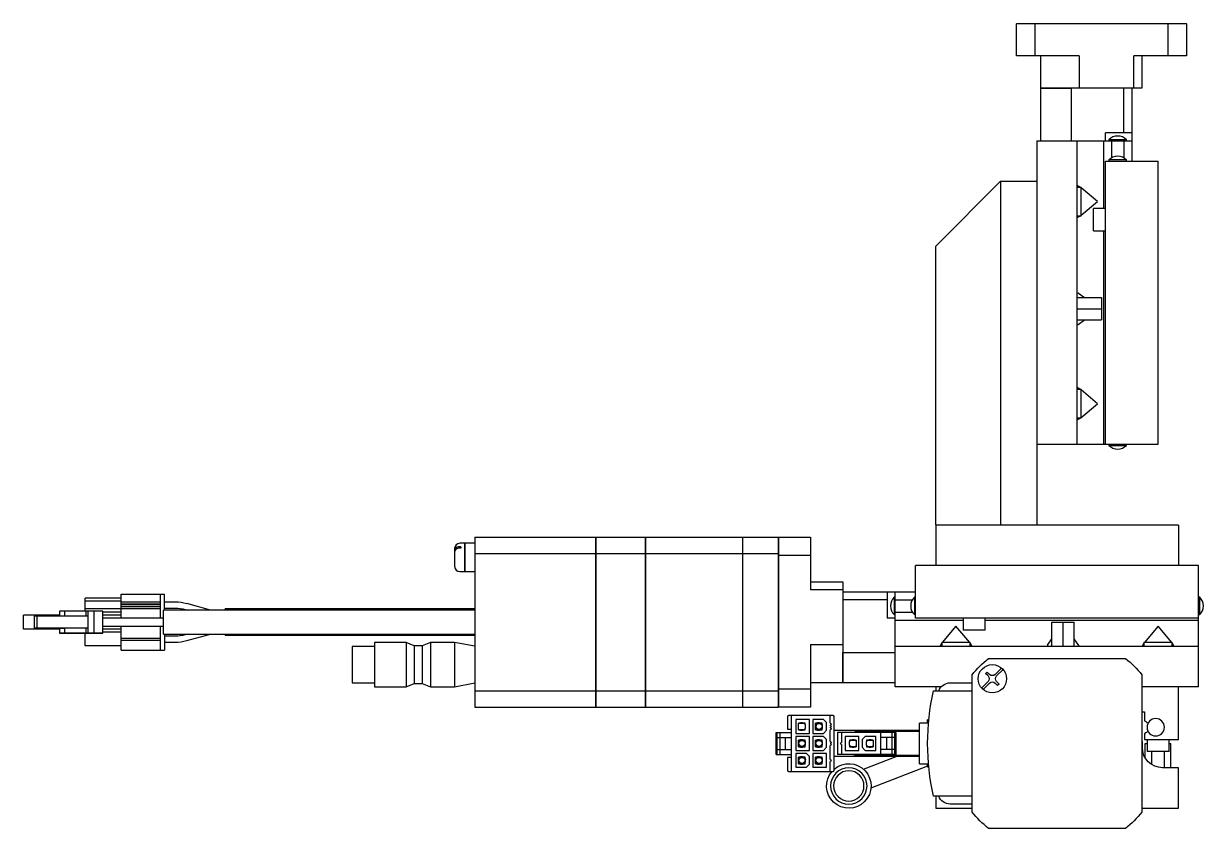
# Model space of a CAD drawing. Extents: x 0 to 1331, y -8 to 1030.
# Drawn here: x 0 to 291.8, y 325.6 to 524.6 of the extents above; entities that cross this region are included whole.
import ezdxf

# ---------------------------------------------------------------- set-up
doc = ezdxf.new("R2010")
doc.units = 0
doc.header["$LTSCALE"] = 0.5
doc.layers.add('MSM_CONTINUOUS', color=7, linetype='CONTINUOUS')

msp = doc.modelspace()

# ---------------------------------------------------------------- linework, layer by layer
at = {"layer": 'MSM_CONTINUOUS'}
for p, q in [((245.6, 524.54), (245.7, 524.64)), ((287.6, 524.54), (245.6, 524.54)), ((245.6, 516.64), (245.6, 524.54)), ((250.1, 524.54), (250.14, 524.64)), ((250.1, 524.54), (250.1, 516.64)), ((283.1, 524.54), (283.06, 524.64)), ((283.1, 516.64), (283.1, 524.54)), ((287.5, 524.64), (287.6, 524.54)), ((287.6, 524.54), (287.6, 516.64)), ((261.1, 516.64), (245.6, 516.64)), ((251.6, 508.64), (251.6, 516.64)), ((261.1, 516.64), (261.1, 508.64)), ((287.6, 516.64), (274.6, 516.64)), ((274.6, 508.64), (274.6, 516.64)), ((276.6, 516.64), (276.6, 508.64)), ((276.6, 508.64), (251.6, 508.64)), ((251.6, 495.64), (251.6, 508.64)), ((251.6, 508.64), (259.1, 508.64)), ((259.1, 508.64), (259.1, 495.64)), ((272.1, 497.64), (272.1, 508.64)), ((274.1, 508.64), (274.1, 490.64)), ((267.6, 495.64), (267.6, 497.64)), ((274.1, 497.64), (267.6, 497.64)), ((250.6, 495.64), (274.1, 495.64)), ((250.6, 495.64), (250.6, 400.64)), ((260.6, 420.64), (260.6, 495.64)), ((267.1, 495.64), (267.1, 478.89)), ((272.75, 495.93), (268.45, 495.93)), ((268.45, 495.93), (268.45, 495.64)), ((269.06, 495.64), (269.06, 491.41)), ((272.14, 495.64), (272.14, 491.41)), ((272.75, 495.64), (272.75, 495.93)), ((267.6, 420.64), (267.6, 490.64)), ((267.6, 490.64), (280.6, 490.64)), ((272.75, 490.93), (268.45, 490.93)), ((268.45, 490.93), (268.45, 490.64)), ((272.75, 490.64), (272.75, 490.93)), ((280.6, 420.64), (280.6, 490.64)), ((241.6, 485.64), (225.6, 469.64)), ((241.6, 485.64), (241.6, 400.74)), ((241.6, 485.64), (250.6, 485.64)), ((260.72, 484.54), (260.6, 484.38)), ((261.47, 484.14), (260.72, 484.54)), ((261.6, 484.14), (260.6, 484.14)), ((261.6, 477.14), (261.6, 484.14)), ((265.6, 480.64), (261.6, 484.04)), ((261.6, 477.23), (265.6, 480.64)), ((264.6, 473.39), (264.6, 478.89)), ((267.6, 478.89), (264.6, 478.89)), ((260.6, 477.14), (261.6, 477.14)), ((260.6, 476.9), (260.72, 476.74)), ((260.72, 476.74), (261.47, 477.14)), ((264.6, 473.39), (267.6, 473.39)), ((267.1, 473.39), (267.1, 420.64)), ((225.6, 400.74), (225.6, 469.64)), ((260.72, 458.04), (260.6, 457.88)), ((260.6, 456.89), (266.6, 456.89)), ((260.9, 457.99), (262.43, 456.89)), ((266.6, 456.89), (266.6, 451.39)), ((260.6, 454.14), (266.6, 454.14)), ((260.6, 451.39), (266.6, 451.39)), ((260.6, 450.4), (260.72, 450.24)), ((260.86, 450.27), (262.43, 451.39)), ((260.72, 434.54), (260.6, 434.38)), ((261.6, 434.14), (260.6, 434.14)), ((261.47, 434.14), (260.72, 434.54)), ((261.6, 427.14), (261.6, 434.14)), ((265.6, 430.64), (261.6, 434.04)), ((261.6, 427.23), (265.6, 430.64)), ((260.6, 427.14), (261.6, 427.14)), ((260.6, 426.9), (260.72, 426.74)), ((260.72, 426.74), (261.47, 427.14)), ((250.6, 420.64), (280.6, 420.64)), ((268.45, 420.64), (268.45, 420.35)), ((268.45, 420.35), (272.75, 420.35)), ((272.75, 420.35), (272.75, 420.64)), ((225.6, 400.74), (225.7, 400.64)), ((225.6, 400.64), (225.6, 390.64)), ((285.6, 400.64), (225.6, 400.64)), ((241.5, 400.64), (241.6, 400.74)), ((241.6, 400.74), (250.6, 400.74)), ((285.6, 400.64), (285.6, 390.64)), ((111.6, 397.64), (111.6, 355.64)), ((111.6, 397.64), (141.55, 397.64)), ((141.55, 355.64), (141.55, 397.64)), ((141.55, 397.59), (141.6, 397.59)), ((141.6, 355.64), (141.6, 397.64)), ((141.6, 397.64), (153.85, 397.64)), ((153.85, 355.64), (153.85, 397.64)), ((153.85, 397.59), (153.9, 397.59)), ((153.9, 355.64), (153.9, 397.64)), ((153.9, 397.64), (177.85, 397.64)), ((177.85, 355.64), (177.85, 397.64)), ((177.85, 397.59), (177.9, 397.59)), ((177.9, 355.64), (177.9, 397.64)), ((177.9, 397.64), (186.6, 397.64)), ((186.6, 397.64), (186.6, 355.64)), ((186.6, 397.54), (186.7, 397.64)), ((186.7, 397.64), (186.7, 355.64)), ((186.7, 397.64), (194.6, 397.64)), ((194.6, 397.64), (194.6, 384.64)), ((106.6, 394.84), (106.6, 390.44)), ((109.05, 396.14), (107.9, 396.14)), ((108.1, 395.28), (107.9, 395.28)), ((108.1, 394.93), (107.9, 394.93)), ((108.1, 395.28), (108.1, 394.93)), ((109.05, 396.14), (109.05, 389.14)), ((109.1, 396.09), (109.05, 396.09)), ((111.6, 396.14), (109.1, 396.14)), ((109.1, 396.14), (109.1, 389.14)), ((111.6, 393.61), (141.55, 393.61)), ((141.55, 393.35), (141.6, 393.35)), ((141.6, 393.61), (153.85, 393.61)), ((153.85, 393.35), (153.9, 393.35)), ((153.9, 393.61), (177.85, 393.61)), ((177.85, 393.35), (177.9, 393.35)), ((177.9, 393.61), (186.6, 393.61)), ((186.7, 393.14), (186.6, 393.1)), ((194.6, 393.14), (186.7, 393.14)), ((107.9, 389.14), (109.05, 389.14)), ((109.05, 389.19), (109.1, 389.19)), ((109.1, 389.14), (111.6, 389.14)), ((290.6, 390.64), (220.6, 390.64)), ((220.6, 377.64), (220.6, 390.64)), ((290.6, 360.64), (290.6, 390.64)), ((194.6, 386.64), (202.6, 386.64)), ((202.6, 386.64), (202.6, 361.64)), ((15.25, 379.34), (15.25, 382.54)), ((24.15, 382.54), (15.25, 382.54)), ((24.15, 377.64), (24.15, 383.54)), ((24.15, 383.54), (34.85, 383.54)), ((33.85, 377.64), (33.85, 383.54)), ((34.85, 379.64), (34.85, 383.54)), ((202.6, 384.64), (194.6, 384.64)), ((202.6, 384.14), (220.6, 384.14)), ((213.6, 384.14), (213.6, 377.64)), ((215.31, 382.79), (215.31, 378.49)), ((215.6, 382.79), (215.31, 382.79)), ((215.6, 360.64), (215.6, 384.14)), ((220.31, 382.79), (220.31, 378.49)), ((220.6, 382.79), (220.31, 382.79)), ((290.89, 382.79), (290.6, 382.79)), ((290.89, 378.49), (290.89, 382.79)), ((24.15, 381.79), (15.25, 381.79)), ((24.15, 379.89), (15.25, 379.89)), ((24.15, 381.64), (33.85, 381.64)), ((24.15, 381.14), (33.85, 381.14)), ((24.15, 381.09), (33.85, 381.09)), ((24.15, 380.59), (33.85, 380.59)), ((24.15, 380.54), (33.85, 380.54)), ((24.15, 380.04), (33.85, 380.04)), ((34.6, 373.64), (34.6, 379.64)), ((111.6, 379.64), (34.6, 379.64)), ((37.48, 381.59), (34.85, 381.59)), ((34.85, 380.09), (37.48, 380.09)), ((39.98, 379.76), (40.43, 379.64)), ((46.22, 379.64), (40.37, 381.21)), ((49.85, 379.64), (49.85, 379.89)), ((111.6, 379.89), (49.85, 379.89)), ((213.6, 382.14), (202.6, 382.14)), ((215.6, 382.17), (219.82, 382.17)), ((0, 374.94), (0, 378.34)), ((8.9, 378.34), (0, 378.34)), ((3.3, 378.14), (2.6, 378.14)), ((2.6, 378.14), (2.6, 375.14)), ((3.3, 378.14), (3.3, 375.14)), ((15.9, 378.14), (3.3, 378.14)), ((8.9, 379.34), (8.9, 378.14)), ((9.85, 379.34), (8.9, 379.34)), ((10.15, 379.34), (9.85, 379.34)), ((10.15, 379.34), (10.15, 378.14)), ((15.4, 379.34), (10.15, 379.34)), ((15.4, 379.34), (15.4, 378.14)), ((15.9, 379.34), (15.4, 379.34)), ((17.4, 379.34), (15.9, 379.34)), ((15.9, 379.34), (15.9, 373.94)), ((17.4, 379.34), (17.4, 373.94)), ((19.6, 379.34), (17.4, 379.34)), ((19.6, 373.94), (19.6, 379.34)), ((24.15, 379.14), (19.6, 379.14)), ((24.15, 378.34), (19.6, 378.34)), ((26.96, 377.64), (19.6, 377.64)), ((28.22, 377.64), (26.96, 377.64)), ((34.6, 377.64), (28.22, 377.64)), ((215.6, 377.64), (213.6, 377.64)), ((215.31, 378.49), (215.6, 378.49)), ((215.6, 379.1), (219.82, 379.1)), ((215.6, 377.14), (232.35, 377.14)), ((220.31, 378.49), (220.6, 378.49)), ((290.6, 377.64), (220.6, 377.64)), ((232.35, 377.64), (232.35, 374.64)), ((237.85, 374.64), (237.85, 377.64)), ((237.85, 377.14), (290.6, 377.14)), ((254.35, 370.64), (254.35, 376.64)), ((254.35, 376.64), (259.85, 376.64)), ((257.1, 370.64), (257.1, 376.64)), ((259.85, 370.64), (259.85, 376.64)), ((290.6, 378.49), (290.89, 378.49)), ((8.9, 374.94), (0, 374.94)), ((8.9, 374.94), (0, 374.94)), ((8.9, 374.94), (0, 374.94)), ((2.6, 375.14), (4.1, 375.14)), ((3.3, 375.14), (2.6, 375.14)), ((15.9, 375.14), (3.3, 375.14)), ((4.1, 375.14), (5.6, 375.14)), ((5.47, 375.14), (10.15, 375.14)), ((5.6, 375.14), (5.47, 375.14)), ((8.9, 375.14), (8.9, 373.94)), ((9.85, 373.94), (8.9, 373.94)), ((8.9, 373.94), (18.6, 373.94)), ((9.85, 375.14), (10.15, 375.14)), ((10.15, 373.94), (9.85, 373.94)), ((15.4, 375.14), (10.15, 375.14)), ((10.15, 375.14), (10.15, 373.94)), ((15.4, 373.94), (10.15, 373.94)), ((11.65, 373.94), (11.83, 373.94)), ((11.95, 373.94), (11.65, 373.94)), ((11.83, 373.94), (17.4, 373.94)), ((19.6, 373.94), (11.95, 373.94)), ((15.25, 370.74), (15.25, 373.94)), ((15.9, 375.14), (15.4, 375.14)), ((15.4, 375.14), (15.4, 373.94)), ((15.9, 373.94), (15.4, 373.94)), ((17.4, 373.94), (15.9, 373.94)), ((18.6, 373.94), (19.6, 373.94)), ((19.6, 375.64), (26.96, 375.64)), ((19.6, 375.64), (27.5, 375.64)), ((24.15, 374.94), (19.6, 374.94)), ((24.15, 374.14), (19.6, 374.14)), ((24.15, 369.74), (24.15, 375.64)), ((26.96, 375.64), (28.22, 375.64)), ((27.5, 375.64), (27.7, 375.64)), ((27.7, 375.64), (34.6, 375.64)), ((28.22, 375.64), (34.6, 375.64)), ((33.85, 369.74), (33.85, 375.64)), ((34.6, 373.64), (111.6, 373.64)), ((34.85, 373.64), (34.85, 369.74)), ((40.43, 373.64), (39.97, 373.52)), ((40.36, 372.07), (46.22, 373.64)), ((49.85, 373.39), (49.85, 373.64)), ((230.6, 375.64), (227.2, 371.64)), ((234.01, 371.64), (230.6, 375.64)), ((237.85, 374.64), (232.35, 374.64)), ((280.6, 375.64), (277.2, 371.64)), ((284.01, 371.64), (280.6, 375.64)), ((24.15, 370.74), (15.25, 370.74)), ((24.15, 372.69), (33.85, 372.69)), ((24.15, 372.19), (33.85, 372.19)), ((37.48, 373.19), (34.85, 373.19)), ((34.85, 371.69), (37.48, 371.69)), ((49.85, 373.39), (111.6, 373.39)), ((81.3, 370.64), (81.3, 361.64)), ((86.8, 370.64), (81.3, 370.64)), ((86.8, 371.64), (86.8, 360.64)), ((94.6, 371.64), (86.8, 371.64)), ((94.6, 371.64), (94.6, 360.64)), ((96.6, 370.79), (94.6, 371.64)), ((96.6, 370.79), (96.6, 361.49)), ((98.6, 370.79), (96.6, 370.79)), ((100.6, 371.64), (98.6, 370.79)), ((98.6, 370.79), (98.6, 361.49)), ((100.6, 371.64), (100.6, 360.64)), ((106.6, 371.64), (100.6, 371.64)), ((106.6, 371.64), (106.6, 360.64)), ((111.6, 370.66), (106.6, 371.64)), ((194.6, 371.14), (194.6, 355.64)), ((194.6, 371.14), (202.6, 371.14)), ((290.6, 370.64), (215.6, 370.64)), ((227.1, 371.51), (226.7, 370.76)), ((226.7, 370.76), (226.86, 370.64)), ((234.1, 371.64), (227.1, 371.64)), ((227.1, 371.64), (227.1, 370.64)), ((234.1, 370.64), (234.1, 371.64)), ((234.5, 370.76), (234.1, 371.51)), ((234.34, 370.64), (234.5, 370.76)), ((253.2, 370.76), (253.36, 370.64)), ((253.25, 370.94), (254.35, 372.47)), ((260.97, 370.9), (259.85, 372.47)), ((260.84, 370.64), (261, 370.76)), ((277.1, 371.51), (276.7, 370.76)), ((276.7, 370.76), (276.86, 370.64)), ((284.1, 371.64), (277.1, 371.64)), ((277.1, 371.64), (277.1, 370.64)), ((284.1, 370.64), (284.1, 371.64)), ((284.5, 370.76), (284.1, 371.51)), ((284.34, 370.64), (284.5, 370.76)), ((24.15, 369.74), (34.85, 369.74)), ((202.6, 361.64), (202.6, 369.14)), ((202.6, 369.14), (215.6, 369.14)), ((238.63, 367.64), (272.57, 367.64)), ((240.31, 363.7), (241.89, 365.28)), ((242.25, 364.93), (240.66, 363.35)), ((234.6, 329.67), (234.6, 363.61)), ((236.95, 360.35), (238.54, 361.93)), ((237.94, 363.95), (238.29, 364.3)), ((238.54, 363.35), (237.94, 363.95)), ((238.29, 364.3), (238.89, 363.7)), ((240.66, 361.93), (241.26, 361.33)), ((276.6, 363.61), (276.6, 329.67)), ((81.3, 361.64), (86.8, 361.64)), ((86.8, 360.64), (94.6, 360.64)), ((94.6, 360.64), (96.6, 361.49)), ((96.6, 361.49), (98.6, 361.49)), ((98.6, 361.49), (100.6, 360.64)), ((100.6, 360.64), (106.6, 360.64)), ((106.6, 360.64), (111.6, 361.62)), ((111.6, 359.67), (141.55, 359.67)), ((141.55, 359.92), (141.6, 359.92)), ((141.6, 359.67), (153.85, 359.67)), ((153.85, 359.92), (153.9, 359.92)), ((153.9, 359.67), (177.85, 359.67)), ((177.85, 359.92), (177.9, 359.92)), ((177.9, 359.67), (186.6, 359.67)), ((186.7, 360.14), (186.6, 360.18)), ((186.7, 360.14), (194.6, 360.14)), ((202.6, 361.64), (194.6, 361.64)), ((215.6, 361.64), (202.6, 361.64)), ((226.94, 360.64), (215.6, 360.64)), ((225.03, 359.64), (234.6, 359.64)), ((225.6, 360.64), (225.6, 359.64)), ((229.18, 361.64), (234.6, 361.64)), ((238.89, 361.58), (237.31, 359.99)), ((240.91, 360.98), (240.31, 361.58)), ((241.26, 361.33), (240.91, 360.98)), ((290.6, 360.64), (276.6, 360.64)), ((285.6, 347.64), (285.6, 360.64)), ((111.6, 355.64), (141.55, 355.64)), ((141.55, 355.69), (141.6, 355.69)), ((141.6, 355.64), (153.85, 355.64)), ((153.85, 355.69), (153.9, 355.69)), ((153.9, 355.64), (177.85, 355.64)), ((177.85, 355.69), (177.9, 355.69)), ((177.9, 355.64), (186.6, 355.64)), ((186.7, 355.64), (186.6, 355.74)), ((194.6, 355.64), (186.7, 355.64)), ((188.9, 353.24), (188.9, 350.14)), ((200.2, 353.54), (189.2, 353.54)), ((189.9, 339.74), (189.9, 353.54)), ((199.5, 351.64), (199.5, 353.54)), ((200.5, 340.04), (200.5, 353.24)), ((276.6, 354.44), (277.2, 354.44)), ((277.2, 354.44), (277.2, 352.25)), ((191, 352.54), (191, 349.14)), ((194.4, 352.54), (191, 352.54)), ((192.15, 351.64), (191.65, 351.64)), ((191.65, 350.04), (191.65, 351.64)), ((193.02, 351.59), (191.65, 351.59)), ((192.65, 351.74), (192.15, 351.74)), ((192.15, 351.59), (192.15, 351.74)), ((192.65, 351.59), (192.65, 351.74)), ((193.3, 351.64), (192.65, 351.64)), ((193.4, 351.21), (193.02, 351.59)), ((193.02, 350.09), (193.4, 350.46)), ((193.3, 351.31), (193.3, 351.64)), ((193.3, 350.04), (193.3, 350.36)), ((193.4, 350.46), (193.4, 351.21)), ((194.4, 349.14), (194.4, 352.54)), ((195.2, 352.54), (195.2, 349.14)), ((197.85, 352.54), (195.2, 352.54)), ((196.35, 351.64), (195.85, 351.64)), ((195.85, 350.04), (195.85, 351.64)), ((197.22, 351.59), (195.85, 351.59)), ((196.01, 351.05), (195.85, 350.53)), ((196.85, 351.74), (196.35, 351.74)), ((196.35, 351.59), (196.35, 351.74)), ((196.85, 351.59), (196.85, 351.74)), ((197.5, 351.64), (196.85, 351.64)), ((197.6, 351.21), (197.22, 351.59)), ((197.22, 350.09), (197.6, 350.46)), ((197.31, 350.17), (197.44, 350.62)), ((197.5, 351.31), (197.5, 351.64)), ((197.5, 350.04), (197.5, 350.36)), ((197.6, 350.46), (197.6, 351.21)), ((198.6, 351.79), (197.85, 352.54)), ((198.6, 349.89), (198.6, 351.79)), ((199.5, 351.09), (199.5, 351.14)), ((199.5, 350.54), (199.5, 350.59)), ((221.6, 341.64), (221.6, 351.64)), ((223.81, 351.64), (221.6, 351.64)), ((223.6, 351.64), (223.6, 352.46)), ((223.89, 352.46), (223.6, 352.46)), ((277.2, 352.25), (277.56, 352.04)), ((186.1, 343.94), (186.1, 349.34)), ((186.1, 349.34), (189.9, 349.34)), ((186.4, 343.94), (186.4, 349.34)), ((186.4, 348.14), (189.9, 348.14)), ((187.1, 343.94), (187.1, 349.34)), ((188.4, 345.14), (188.4, 348.14)), ((188.9, 350.14), (189.9, 350.14)), ((191, 349.14), (194.4, 349.14)), ((191, 348.34), (191, 344.94)), ((194.4, 348.34), (191, 348.34)), ((191.65, 350.09), (193.02, 350.09)), ((191.65, 350.04), (192.15, 350.04)), ((192.15, 347.44), (191.65, 347.44)), ((191.65, 345.84), (191.65, 347.44)), ((193.02, 347.39), (191.65, 347.39)), ((192.15, 350.09), (192.15, 349.94)), ((192.15, 349.94), (192.65, 349.94)), ((192.65, 347.54), (192.15, 347.54)), ((192.15, 347.39), (192.15, 347.54)), ((192.65, 349.94), (192.65, 350.09)), ((192.65, 350.04), (193.3, 350.04)), ((192.65, 347.39), (192.65, 347.54)), ((193.3, 347.44), (192.65, 347.44)), ((193.4, 347.01), (193.02, 347.39)), ((193.3, 347.11), (193.3, 347.44)), ((194.4, 344.94), (194.4, 348.34)), ((195.2, 349.14), (197.85, 349.14)), ((195.2, 348.34), (195.2, 344.94)), ((197.85, 348.34), (195.2, 348.34)), ((195.85, 350.09), (197.22, 350.09)), ((195.85, 350.04), (196.35, 350.04)), ((196.35, 347.44), (195.85, 347.44)), ((195.85, 345.84), (195.85, 347.44)), ((197.22, 347.39), (195.85, 347.39)), ((195.85, 347.38), (195.93, 347.39)), ((196.35, 350.09), (196.35, 349.94)), ((196.35, 349.94), (196.85, 349.94)), ((196.85, 347.54), (196.35, 347.54)), ((196.35, 347.39), (196.35, 347.54)), ((196.85, 349.94), (196.85, 350.09)), ((196.85, 350.04), (197.5, 350.04)), ((196.85, 347.39), (196.85, 347.54)), ((197.5, 347.44), (196.85, 347.44)), ((197.6, 347.01), (197.22, 347.39)), ((197.5, 347.11), (197.5, 347.44)), ((197.85, 349.14), (198.6, 349.89)), ((198.6, 347.59), (197.85, 348.34)), ((198.6, 345.69), (198.6, 347.59)), ((199.5, 347.16), (199.5, 350.04)), ((200.5, 349.89), (221.6, 349.89)), ((201.3, 349.34), (201.3, 343.94)), ((215.7, 349.34), (201.3, 349.34)), ((202.3, 349.34), (202.3, 346.89)), ((203.2, 348.34), (203.2, 344.94)), ((206.6, 348.34), (203.2, 348.34)), ((204.57, 347.39), (204.2, 347.01)), ((204.95, 347.44), (204.3, 347.44)), ((204.3, 347.44), (204.3, 347.11)), ((205.95, 347.39), (204.57, 347.39)), ((205.45, 347.54), (204.95, 347.54)), ((204.95, 347.54), (204.95, 347.39)), ((205.45, 347.54), (205.45, 347.39)), ((205.95, 347.44), (205.45, 347.44)), ((205.95, 347.44), (205.95, 345.84)), ((206.6, 349.64), (221.6, 349.64)), ((206.6, 344.94), (206.6, 348.34)), ((208.15, 348.34), (207.4, 347.59)), ((207.4, 347.59), (207.4, 345.69)), ((210.8, 348.34), (208.15, 348.34)), ((208.77, 347.39), (208.4, 347.01)), ((209.15, 347.44), (208.5, 347.44)), ((208.5, 347.44), (208.5, 347.11)), ((210.15, 347.39), (208.77, 347.39)), ((209.65, 347.54), (209.15, 347.54)), ((209.15, 347.54), (209.15, 347.39)), ((209.65, 347.54), (209.65, 347.39)), ((210.15, 347.44), (209.65, 347.44)), ((210.15, 347.44), (210.15, 345.84)), ((210.8, 344.94), (210.8, 348.34)), ((211.9, 349.34), (211.9, 343.94)), ((215.4, 348.14), (211.9, 348.14)), ((213.4, 348.14), (213.4, 345.14)), ((214.7, 349.34), (214.7, 343.94)), ((215.4, 349.34), (215.4, 343.94)), ((215.7, 349.34), (215.7, 343.94)), ((277.56, 349.24), (277.2, 349.03)), ((277.2, 349.03), (277.2, 347.64)), ((277.2, 347.64), (285.6, 347.64)), ((277.85, 347.64), (277.85, 344.64)), ((283.35, 344.64), (283.35, 347.64)), ((186.4, 345.14), (189.9, 345.14)), ((191, 344.94), (194.4, 344.94)), ((191.65, 345.89), (193.02, 345.89)), ((191.65, 345.84), (192.15, 345.84)), ((192.15, 345.89), (192.15, 345.74)), ((192.15, 345.74), (192.65, 345.74)), ((192.65, 345.74), (192.65, 345.89)), ((192.65, 345.84), (193.3, 345.84)), ((193.02, 345.89), (193.4, 346.26)), ((193.3, 345.84), (193.3, 346.16)), ((193.4, 346.26), (193.4, 347.01)), ((195.2, 344.94), (197.85, 344.94)), ((195.85, 345.89), (197.22, 345.89)), ((195.85, 345.89), (195.93, 345.89)), ((195.85, 345.84), (196.35, 345.84)), ((196.35, 345.89), (196.35, 345.74)), ((196.35, 345.74), (196.85, 345.74)), ((196.85, 345.74), (196.85, 345.89)), ((196.85, 345.84), (197.5, 345.84)), ((197.22, 345.89), (197.6, 346.26)), ((197.5, 345.84), (197.5, 346.16)), ((197.6, 346.26), (197.6, 347.01)), ((197.85, 344.94), (198.6, 345.69)), ((199.5, 346.61), (199.5, 346.66)), ((199.5, 342.69), (199.5, 346.11)), ((202.3, 346.39), (202.3, 343.94)), ((203.2, 344.94), (206.6, 344.94)), ((204.2, 347.01), (204.2, 346.26)), ((204.2, 346.26), (204.57, 345.89)), ((204.3, 346.16), (204.3, 345.84)), ((204.3, 345.84), (204.95, 345.84)), ((204.57, 345.89), (205.95, 345.89)), ((204.95, 345.89), (204.95, 345.74)), ((204.95, 345.74), (205.45, 345.74)), ((205.45, 345.74), (205.45, 345.89)), ((205.45, 345.84), (205.95, 345.84)), ((207.4, 345.69), (208.15, 344.94)), ((208.15, 344.94), (210.8, 344.94)), ((208.4, 347.01), (208.4, 346.26)), ((208.4, 346.26), (208.77, 345.89)), ((208.5, 346.16), (208.5, 345.84)), ((208.5, 345.84), (209.15, 345.84)), ((208.77, 345.89), (210.15, 345.89)), ((209.15, 345.89), (209.15, 345.74)), ((209.15, 345.74), (209.65, 345.74)), ((209.65, 345.74), (209.65, 345.89)), ((209.65, 345.84), (210.15, 345.84)), ((215.4, 345.14), (211.9, 345.14)), ((276.6, 347.14), (276.7, 347.14)), ((276.7, 345.64), (276.7, 347.14)), ((277.42, 343.05), (277.42, 346.64)), ((277.42, 346.64), (277.85, 346.64)), ((283.35, 344.64), (277.85, 344.64)), ((279.01, 341.42), (279.01, 344.64)), ((282.19, 340.64), (282.19, 344.64)), ((283.35, 346.64), (283.78, 346.64)), ((283.78, 340.64), (283.78, 346.64)), ((186.1, 343.94), (189.9, 343.94)), ((188.9, 343.14), (188.9, 340.04)), ((189.9, 343.14), (188.9, 343.14)), ((191, 344.14), (191, 340.74)), ((193.65, 344.14), (191, 344.14)), ((192.15, 343.24), (191.65, 343.24)), ((191.65, 341.64), (191.65, 343.24)), ((193.02, 343.19), (191.65, 343.19)), ((191.65, 341.69), (193.02, 341.69)), ((191.65, 341.64), (192.15, 341.64)), ((191.8, 342.64), (191.96, 343.19)), ((192.65, 343.34), (192.15, 343.34)), ((192.15, 343.19), (192.15, 343.34)), ((192.15, 341.69), (192.15, 341.54)), ((192.15, 341.54), (192.65, 341.54)), ((192.65, 343.19), (192.65, 343.34)), ((193.3, 343.24), (192.65, 343.24)), ((192.65, 341.54), (192.65, 341.69)), ((192.65, 341.64), (193.3, 341.64)), ((193.4, 342.81), (193.02, 343.19)), ((193.02, 341.69), (193.4, 342.06)), ((193.4, 342.78), (193.25, 342.24)), ((193.3, 342.91), (193.3, 343.24)), ((193.3, 341.64), (193.3, 341.96)), ((193.4, 342.06), (193.4, 342.81)), ((194.4, 343.39), (193.65, 344.14)), ((193.65, 340.74), (194.4, 341.49)), ((194.4, 341.49), (194.4, 343.39)), ((195.2, 344.14), (195.2, 340.74)), ((198.6, 344.14), (195.2, 344.14)), ((196.35, 343.24), (195.85, 343.24)), ((195.85, 341.64), (195.85, 343.24)), ((197.22, 343.19), (195.85, 343.19)), ((196.01, 342.22), (195.85, 342.75)), ((195.85, 341.69), (197.22, 341.69)), ((195.85, 341.64), (196.35, 341.64)), ((196.85, 343.34), (196.35, 343.34)), ((196.35, 343.19), (196.35, 343.34)), ((196.35, 341.69), (196.35, 341.54)), ((196.35, 341.54), (196.85, 341.54)), ((196.85, 343.19), (196.85, 343.34)), ((197.5, 343.24), (196.85, 343.24)), ((196.85, 341.54), (196.85, 341.69)), ((196.85, 341.64), (197.5, 341.64)), ((197.6, 342.81), (197.22, 343.19)), ((197.22, 341.69), (197.6, 342.06)), ((197.31, 343.1), (197.44, 342.65)), ((197.5, 342.91), (197.5, 343.24)), ((197.5, 341.64), (197.5, 341.96)), ((197.6, 342.06), (197.6, 342.81)), ((198.6, 340.74), (198.6, 344.14)), ((199.5, 339.74), (199.5, 342.19)), ((221.6, 343.39), (200.5, 343.39)), ((215.7, 343.94), (201.3, 343.94)), ((221.6, 343.64), (206.6, 343.64)), ((207.76, 340.25), (215.81, 343.39)), ((221.6, 341.64), (223.81, 341.64)), ((223.6, 340.82), (223.6, 341.64)), ((189.2, 339.74), (200.2, 339.74)), ((191, 340.74), (193.65, 340.74)), ((195.2, 340.74), (198.6, 340.74)), ((223.6, 341.06), (209.57, 335.59)), ((223.6, 340.82), (223.89, 340.82)), ((285.6, 340.64), (281.7, 340.64)), ((285.6, 330.64), (285.6, 340.64)), ((234.6, 333.64), (225.03, 333.64)), ((225.6, 333.64), (225.6, 330.64)), ((225.6, 330.64), (234.6, 330.64)), ((234.6, 331.64), (229.18, 331.64)), ((276.6, 330.64), (285.6, 330.64)), ((272.57, 325.64), (238.63, 325.64))]:
    msp.add_line(p, q, dxfattribs=at)
for centre, radius in [((239.6, 362.64), 3.5), ((196.72, 350.84), 0.75), ((192.52, 346.64), 0.75), ((196.72, 346.64), 0.75), ((192.52, 342.44), 0.75), ((196.72, 342.44), 0.75)]:
    msp.add_circle(centre, radius, dxfattribs=at)
at = {"layer": 'MSM_CONTINUOUS', "extrusion": (0, 0, -1)}
for centre, radius in [((-280, 350.64), 2.15), ((-204.1, 336.14), 4.5), ((-204.1, 336.14), 3.75)]:
    msp.add_circle(centre, radius, dxfattribs=at)
at = {"layer": 'MSM_CONTINUOUS'}
for centre, radius, start, end in [((270.6, 493.84), 3, 44.22, 135.78), ((270.6, 488.84), 3, 44.22, 135.78), ((260.59, 457.17), 0.878, 68.7485, 81.0152), ((260.26, 452.65), 2.46, 280.957, 284.1724), ((270.6, 422.44), 3, 224.22, 315.78), ((107.9, 394.84), 1.3, 90, 180), ((107.35, 394.34), 0.751, 141.1045, 178.2319), ((107.35, 393.98), 0.754, 138.1061, 174.1834), ((107.82, 393.88), 1.41, 87.1822, 138.6257), ((107.81, 393.55), 1.39, 86.96, 137.1801), ((107.9, 390.44), 1.3, 180, 270), ((217.4, 380.64), 3, 134.22, 225.78), ((222.4, 380.64), 3, 134.22, 225.78), ((288.8, 380.64), 3, 314.22, 45.78), ((37.48, 370.43), 11.15, 75.0015, 90.0068), ((37.48, 382.84), 11.15, 269.9911, 285.0006), ((254.07, 370.62), 0.878, 158.7485, 171.0152), ((258.59, 370.29), 2.46, 10.957, 14.1724), ((189.2, 353.24), 0.3, 90, 180), ((200.2, 353.24), 0.3, 0, 90), ((206.6, 346.64), 3, 64.1588, 115.8426), ((206.6, 346.64), 3, 244.1588, 295.8426), ((189.2, 340.04), 0.3, 180, 270), ((200.2, 340.04), 0.3, 270, 0)]:
    msp.add_arc(centre, radius, start, end, dxfattribs=at)
at = {"layer": 'MSM_CONTINUOUS', "extrusion": (0, 0, -1)}
for centre, radius, start, end in [((-37.48, 370.44), 9.65, 89.9899, 104.9986), ((-37.48, 382.84), 9.65, 255.0035, 270.008), ((-255.6, 346.64), 27, 38.9424, 51.0576), ((-255.6, 346.64), 27, 128.9424, 141.0576), ((-237.83, 362.64), 1, 135, 225), ((-239.6, 364.41), 1, 225, 315), ((-239.6, 360.87), 1, 45, 135), ((-241.37, 362.64), 1, 315, 45), ((-283.6, 346.64), 60, 347.4867, 12.5133), ((-229.18, 358.64), 3, 19.4712, 90), ((-199.5, 351.39), 0.25, 90, 270), ((-199.5, 350.84), 0.25, 90, 270), ((-199.5, 350.29), 0.25, 90, 270), ((-276.69, 350.52), 1.75, 120, 142.4351), ((-205.08, 346.64), 1, 131.4089, 151.0443), ((-209.27, 346.64), 1, 131.4089, 151.0443), ((-276.69, 350.75), 1.75, 217.5649, 240), ((-199.5, 346.91), 0.25, 90, 270), ((-199.5, 346.36), 0.25, 90, 270), ((-202.3, 346.64), 0.25, 269.9993, 89.9993), ((-205.08, 346.64), 1, 208.9543, 228.5897), ((-209.27, 346.64), 1, 208.9543, 228.5897), ((-281.7, 345.64), 5, 270, 0), ((-204.1, 336.14), 5.5, 49.1148, 40.8852), ((-199.5, 342.44), 0.25, 90, 270), ((-229.18, 334.64), 3, 270, 340.5288), ((-255.6, 346.64), 27, 308.9424, 321.0576), ((-255.6, 346.64), 27, 218.9424, 231.0576)]:
    msp.add_arc(centre, radius, start, end, dxfattribs=at)

doc.saveas('drawing.dxf')
